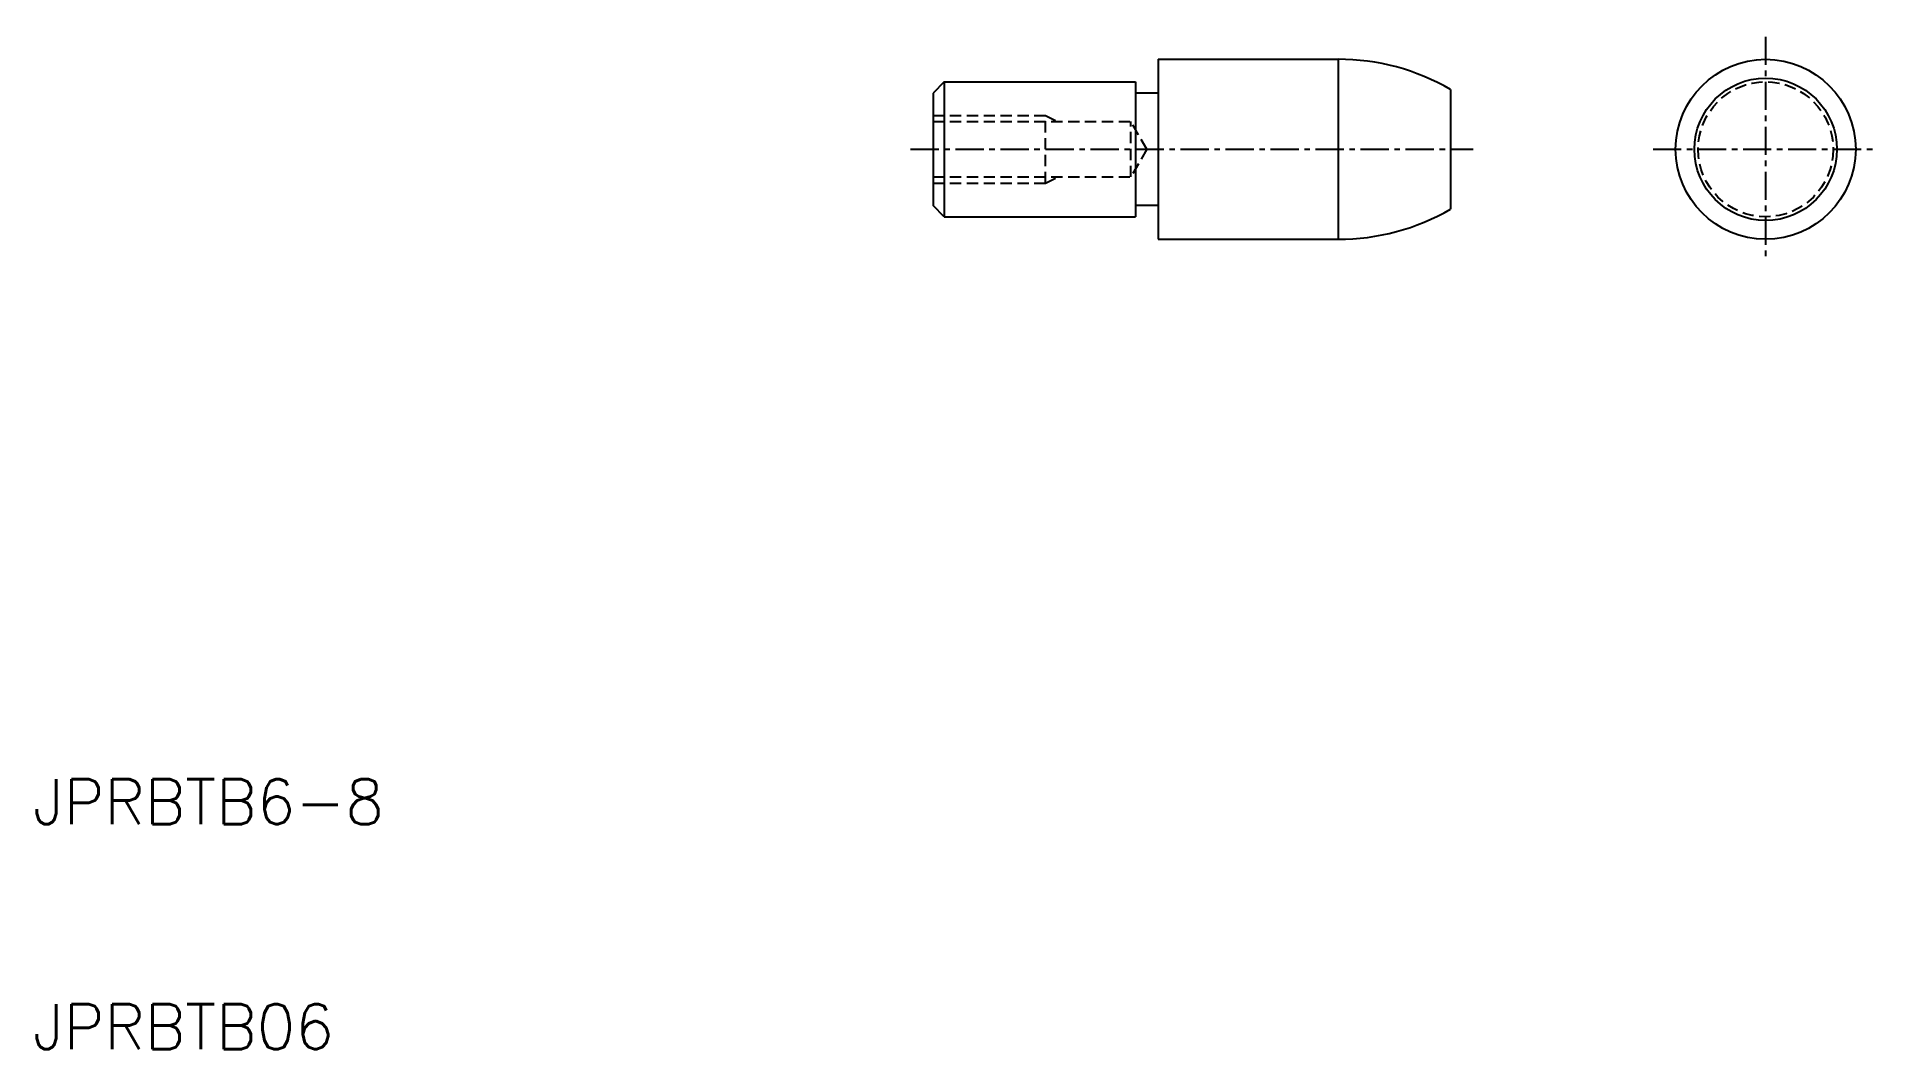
# Model space of a CAD drawing. Extents: x 10.2 to 92, y 10 to 55.
import ezdxf

# ---------------------------------------------------------------- set-up
doc = ezdxf.new("R2010")
doc.units = 0
doc.linetypes.add('CENTER', pattern=[2, 1.25, -0.25, 0.25, -0.25])
doc.linetypes.add('DASHED', pattern=[0.75, 0.5, -0.25])
doc.layers.get('0').update_dxf_attribs({"linetype": 'CONTINUOUS'})
doc.layers.add('CENTER', color=1, linetype='CENTER')
doc.styles.get("Standard").update_dxf_attribs({"font": 'txt.shx'})

msp = doc.modelspace()

# ---------------------------------------------------------------- linework, layer by layer
at = {"color": 7, "linetype": 'CONTINUOUS'}
for p, q in [((60, 54), (68, 54)), ((60, 54), (60, 46)), ((68, 54), (68, 46)), ((50.5, 53), (50, 52.5)), ((50, 52.5), (50, 47.5)), ((50.5, 53), (59, 53)), ((50.5, 53), (50.5, 47)), ((59, 53), (59, 47)), ((60, 52.5), (59, 52.5)), ((73, 52.66), (73, 47.34)), ((50.5, 47), (50, 47.5)), ((60, 47.5), (59, 47.5)), ((50.5, 47), (59, 47)), ((60, 46), (68, 46))]:
    msp.add_line(p, q, dxfattribs=at)
at = {"color": 3, "linetype": 'DASHED'}
for p, q in [((50, 51.5), (55, 51.5)), ((50, 51.229), (58.79, 51.229)), ((55, 51.5), (55.541, 51.229)), ((55, 48.5), (55, 51.5)), ((58.79, 48.77), (58.79, 51.23)), ((59.5, 50), (58.79, 51.229)), ((59.5, 50), (58.79, 48.77)), ((50, 48.77), (58.79, 48.77)), ((50, 48.5), (55, 48.5)), ((55, 48.5), (55.541, 48.77))]:
    msp.add_line(p, q, dxfattribs=at)
at = {"color": 7, "linetype": 'CONTINUOUS'}
for radius in [4, 3.165]:
    msp.add_circle((87, 50), radius, dxfattribs=at)
at = {"color": 3, "linetype": 'DASHED'}
msp.add_circle((87, 50), 3, dxfattribs=at)
at = {"color": 7, "linetype": 'CONTINUOUS'}
for centre, start, end in [((68, 44), 60, 90), ((68, 56), 270, 300)]:
    msp.add_arc(centre, 10, start, end, dxfattribs=at)
at = {"layer": 'CENTER', "color": 1, "linetype": 'CENTER'}
for p, q in [((87, 55), (87, 45)), ((49, 50), (74, 50)), ((82, 50), (92, 50))]:
    msp.add_line(p, q, dxfattribs=at)

# ---------------------------------------------------------------- texts
at = {"color": 7, "linetype": 'CONTINUOUS'}
for s, p in [('JPRBTB6-8', (10, 20)), ('JPRBTB06', (10, 10))]:
    msp.add_text(s, height=2, dxfattribs=at).set_placement(p)

doc.saveas('drawing.dxf')
